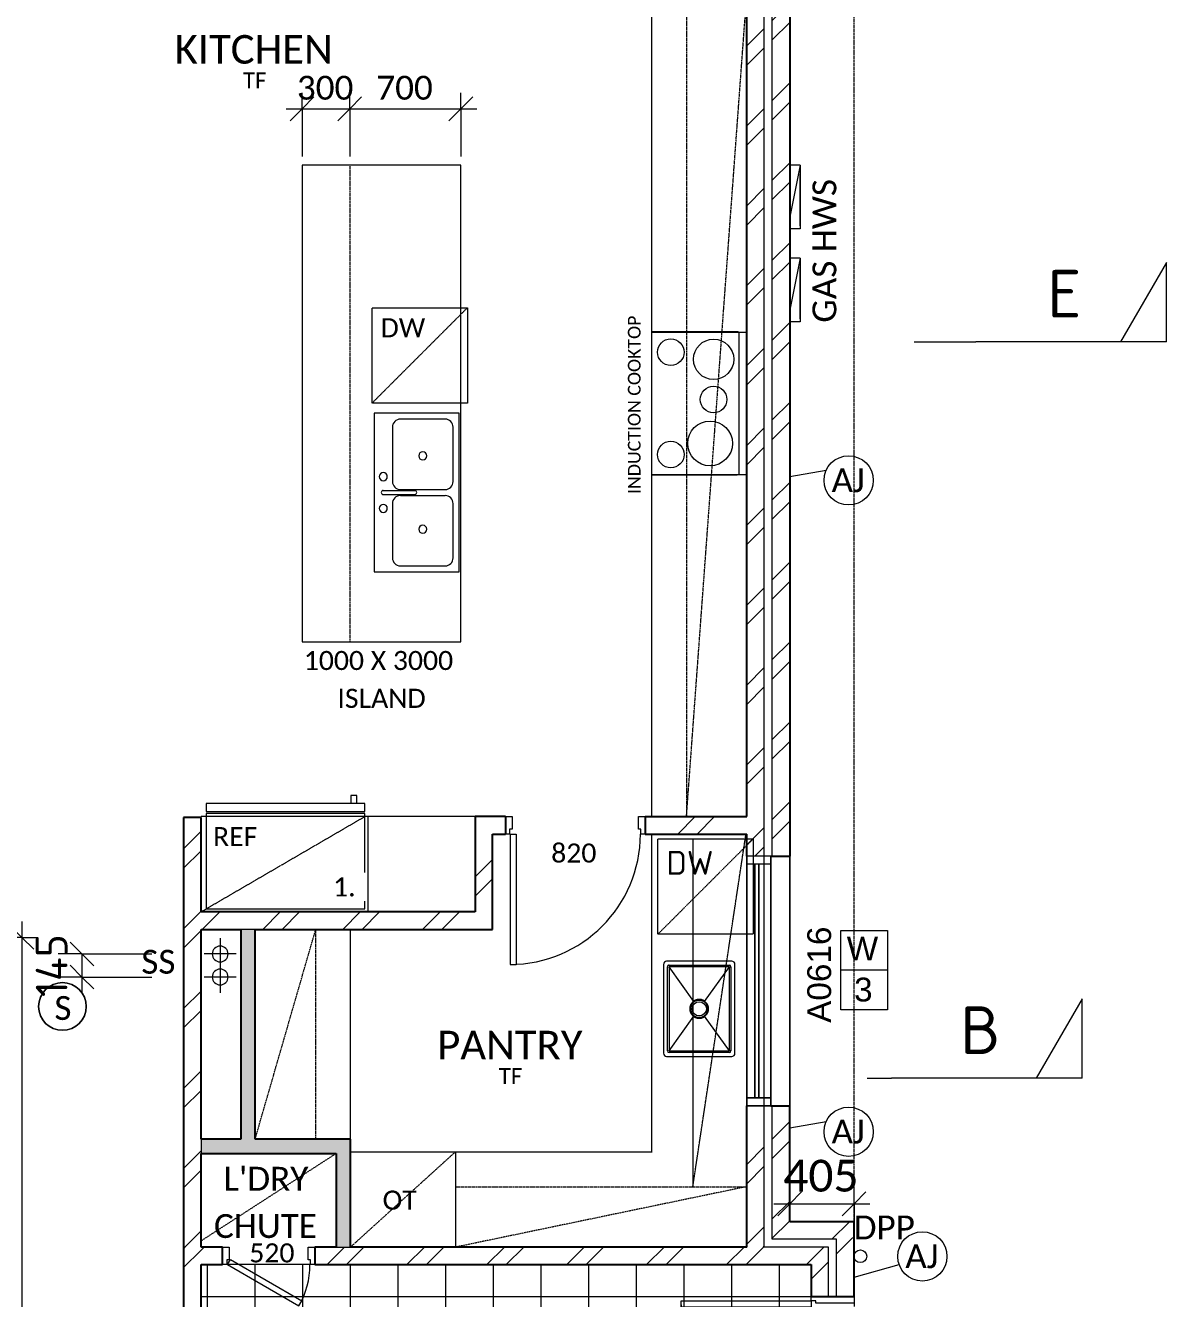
# Model space of a CAD drawing. Header units: millimetres. Extents: x 21880 to 46126, y 2095 to 35083.
# Drawn here: x 34770 to 41952, y 15836 to 23849 of the extents above; entities that cross this region are included whole.
import ezdxf

# ---------------------------------------------------------------- set-up
doc = ezdxf.new("R2010")
doc.units = ezdxf.units.MM
doc.linetypes.add('Dash 2_5mm', pattern=[5, 2.5, -2.5])
doc.linetypes.add('Overhead', pattern=[3.96875, 2.38125, -1.5875])
for name, color, linetype, lineweight in [('A-ANNO-DIMS', 211, 'Continuous', 9), ('A-ANNO-DIMS-100', 211, 'Continuous', 9), ('A-ANNO-IDEN', 131, 'Continuous', 9), ('A-AREA-IDEN', 2, 'Continuous', 9), ('A-DETL', 90, 'Continuous', 9), ('A-DETL-GENF', 92, 'Continuous', 9), ('A-DETL-MEDM', 33, 'Continuous', 25), ('A-DETL-THIN', 151, 'Continuous', 9), ('A-DOOR', 31, 'Continuous', 9), ('A-DOOR-FRAM', 31, 'Continuous', 18), ('A-DOOR-IDEN', 31, 'Continuous', 9), ('A-DOOR-OPNG', 31, 'Continuous', 9), ('A-FLOR', 192, 'Continuous', 9), ('A-FLOR-OVHD', 1, 'Overhead', 9), ('A-FLOR-PATT', 8, 'Continuous', 9), ('A-GENM', 13, 'Continuous', 9), ('A-GLAZ-IDEN', 152, 'Continuous', 9), ('A-SIGN', 13, 'Continuous', 9), ('A-WALL', 113, 'Continuous', 9), ('A-WALL-PATT', 111, 'Continuous', 25), ('E-ELEC-FIXT', 91, 'Continuous', 9), ('G-ANNO-SYMB', 111, 'Continuous', 9), ('G-ANNO-TEXT', 231, 'Continuous', 9), ('I-WALL', 2, 'Continuous', 9), ('P-SANR-FIXT', 6, 'Continuous', 9), ('Q-SPCQ', 91, 'Continuous', 9)]:
    doc.layers.add(name, color=color, linetype=linetype, lineweight=lineweight)
doc.styles.add('Arial_1', font='arial.ttf', dxfattribs={"height": 150})
doc.styles.add('Calibri Light', font='calibril.ttf', dxfattribs={"height": 100})
doc.styles.add('Calibri_1', font='calibri.ttf', dxfattribs={"height": 150})
doc.styles.add('Calibri_2', font='calibri.ttf', dxfattribs={"height": 120})
doc.styles.add('Calibri_3', font='calibri.ttf', dxfattribs={"height": 180})
doc.styles.add('Calibri_5', font='calibri.ttf', dxfattribs={"height": 200})
doc.styles.add('Calibri_6', font='calibri.ttf', dxfattribs={"height": 80})
doc.styles.add('ISOCPEUR', font='ISOCPEUR.ttf', dxfattribs={"height": 150})
doc.styles.add('ISOCPEUR_1', font='ISOCPEUR.ttf', dxfattribs={"height": 300})
doc.styles.add('ISOCPEUR_2', font='ISOCPEUR.ttf', dxfattribs={"height": 200})
doc.dimstyles.new('1_5mm_Calibri_PINK', dxfattribs={"dimscale": 304.8, "dimtxt": 176.602264, "dimasz": 0.492126, "dimexe": 0.328084, "dimexo": 0.0625, "dimgap": 0, "dimtad": 1, "dimdec": 0, "dimzin": 0, "dimdsep": 46, "dimtxsty": 'Calibri_1', "dimblk1": 'OBLIQUE', "dimblk2": 'OBLIQUE', "dimsah": 1, "dimcen": 0.09, "dimdle": 0.328084, "dimazin": 0, "dimtfac": 1, "dimtdec": 4, "dimtix": 1, "dimtmove": 0, "dimatfit": 3, "dimfxl": 0.984252, "dimfxlon": 1, "dimtvp": 1, "dimtolj": 1, "dimtzin": 0, "dimarcsym": 2})
doc.dimstyles.new('1_5mm_Calibrii', dxfattribs={"dimscale": 304.8, "dimtxt": 176.602264, "dimasz": 0.492126, "dimexe": 0.328084, "dimexo": 0.0625, "dimgap": 0, "dimtad": 1, "dimdec": 0, "dimzin": 0, "dimdsep": 46, "dimtxsty": 'Calibri_1', "dimblk1": 'OBLIQUE', "dimblk2": 'OBLIQUE', "dimsah": 1, "dimcen": 0.09, "dimdle": 0.328084, "dimazin": 0, "dimtfac": 1, "dimtdec": 4, "dimtix": 1, "dimtmove": 0, "dimatfit": 3, "dimfxl": 0.984252, "dimfxlon": 1, "dimtvp": 1, "dimtolj": 1, "dimtzin": 0, "dimarcsym": 2})
doc.dimstyles.new('2_0mm_Calibrii', dxfattribs={"dimscale": 304.8, "dimtxt": 235.469685, "dimasz": 0.492126, "dimexe": 0.328084, "dimexo": 0.0625, "dimgap": 0, "dimtad": 1, "dimdec": 0, "dimzin": 0, "dimdsep": 46, "dimtxsty": 'Calibri_5', "dimblk1": 'OBLIQUE', "dimblk2": 'OBLIQUE', "dimsah": 1, "dimcen": 0.09, "dimdle": 0.328084, "dimazin": 0, "dimtfac": 1, "dimtdec": 4, "dimtix": 1, "dimtmove": 0, "dimatfit": 3, "dimfxl": 0.984252, "dimfxlon": 1, "dimtvp": 1, "dimtolj": 1, "dimtzin": 0, "dimarcsym": 2})
doc.dimstyles.new('2_0mm_ISOCPEUR_-_Pink__services', dxfattribs={"dimscale": 304.8, "dimtxt": 200.550994, "dimasz": 0.492126, "dimexe": 0.492126, "dimexo": 0.0625, "dimgap": 0.098425, "dimtad": 1, "dimdec": 0, "dimzin": 0, "dimdsep": 46, "dimtxsty": 'ISOCPEUR_2', "dimblk1": 'OBLIQUE', "dimblk2": 'OBLIQUE', "dimsah": 1, "dimcen": 0.09, "dimdle": 0.328084, "dimazin": 0, "dimtfac": 1, "dimtdec": 4, "dimtix": 1, "dimtmove": 0, "dimatfit": 3, "dimfxl": 0.82021, "dimfxlon": 1, "dimtvp": 1, "dimtolj": 1, "dimtzin": 0, "dimarcsym": 2})
pattern_1 = [(45, (0, 0), (-251.4472, 251.4472), []), (45, (0, 381), (-251.4472, 251.4472), [])]

# ---------------------------------------------------------------- blocks, each defined once
blk = doc.blocks.new('Single - Timber Frame  - 950x2100 EXTERIOR-2625504-1_ LOWER GROUND FLOOR')
at = {"layer": 'A-DOOR'}
for p, q in [((410, 955), (372, 955)), ((372, 135), (372, 955)), ((410, 135), (410, 955)), ((410, 135), (372, 135))]:
    blk.add_line(p, q, dxfattribs=at)
at = {"layer": 'A-DOOR-FRAM'}
for p, q in [((-440, 135), (-413, 135)), ((-413, 135), (-413, 105)), ((-413, 105), (-398, 105)), ((-398, 105), (-398, -135)), ((398, 105), (413, 105)), ((398, -135), (398, 105)), ((413, 135), (440, 135)), ((413, 105), (413, 135)), ((-440, -135), (-440, -15)), ((-398, -135), (-440, -135)), ((440, -135), (398, -135))]:
    blk.add_line(p, q, dxfattribs=at)
at = {"layer": 'A-DOOR-OPNG'}
blk.add_arc((410, 135), 820, 90, 180, dxfattribs=at)
blk = doc.blocks.new('Single - Timber Frame  - 520x2400-2337658-1_ LOWER GROUND FLOOR')
at = {"layer": 'A-DOOR'}
for p, q in [((-190.3, 315), (-209.3, 282.1)), ((241, 22.1), (-209.3, 282.1)), ((260, 55), (-190.3, 315)), ((260, 55), (241, 22.1))]:
    blk.add_line(p, q, dxfattribs=at)
at = {"layer": 'A-DOOR-FRAM'}
for p, q in [((-290, 55), (-263, 55)), ((-263, 55), (-263, 25)), ((-263, 25), (-248, 25)), ((-248, 25), (-248, -55)), ((248, 25), (263, 25)), ((248, -55), (248, 25)), ((263, 55), (290, 55)), ((263, 25), (263, 55)), ((-248, -55), (-290, -55)), ((290, -55), (248, -55))]:
    blk.add_line(p, q, dxfattribs=at)
at = {"layer": 'A-DOOR-OPNG'}
blk.add_arc((260, 55), 520, 150, 180, dxfattribs=at)
blk = doc.blocks.new('M_Sink Kitchen-Double - 1000 x 535mm-1454293-1_ LOWER GROUND FLOOR')
at = {"layer": 'P-SANR-FIXT'}
for p, q in [((515.7, 269.8), (-484.3, 269.8)), ((-484.3, 269.8), (-484.3, -265.2)), ((515.7, -265.2), (515.7, 269.8)), ((3, 212.7), (3, 15)), ((28.4, 212.7), (28.4, 15)), ((-446.2, 104.7), (-446.2, -176.3)), ((-54.2, 155.5), (-395.4, 155.5)), ((-3.4, 104.7), (-3.4, -176.3)), ((34.7, 104.7), (34.7, -176.3)), ((426.8, 155.5), (85.5, 155.5)), ((477.6, -176.3), (477.6, 104.7)), ((-395.4, -227.1), (-54.2, -227.1)), ((85.5, -227.1), (426.8, -227.1)), ((-484.3, -265.2), (515.7, -265.2))]:
    blk.add_line(p, q, dxfattribs=at)
for centre, radius, start, end in [((-84.3, 212.7), 25.4, 360, 180), ((-84.3, 212.7), 25.4, 180, 360), ((15.7, 212.7), 12.7, 360, 180), ((115.7, 212.7), 25.4, 360, 180), ((115.7, 212.7), 25.4, 180, 360), ((-395.4, 104.7), 50.8, 90, 180), ((-54.2, 104.7), 50.8, 360, 90), ((85.5, 104.7), 50.8, 90, 180), ((426.8, 104.7), 50.8, 360, 90), ((15.7, 15), 12.7, 180, 0), ((-215.3, -35.8), 25.4, 0, 180), ((-215.3, -35.8), 25.4, 180, 360), ((246.6, -35.8), 25.4, 0, 180), ((246.6, -35.8), 25.4, 180, 360), ((-395.4, -176.3), 50.8, 180, 270), ((-54.2, -176.3), 50.8, 270, 0), ((85.5, -176.3), 50.8, 180, 270), ((426.8, -176.3), 50.8, 270, 0)]:
    blk.add_arc(centre, radius, start, end, dxfattribs=at)
blk = doc.blocks.new('Refrigerator - Refrigerator-1143319-1_ LOWER GROUND FLOOR')
at = {"layer": 'A-GENM'}
for p, q in [((619, 381), (-381, 381)), ((-381, 381), (-381, -219)), ((619, -219), (619, 381)), ((-381, -219), (619, -219)), ((619, -231.7), (-381, -231.7)), ((-381, -231.7), (-381, -282.5)), ((619, -282.5), (619, -231.7)), ((-381, -282.5), (619, -282.5)), ((-330.2, -282.5), (-330.2, -333.3)), ((-292.1, -333.3), (-292.1, -282.5)), ((-330.2, -333.3), (-292.1, -333.3))]:
    blk.add_line(p, q, dxfattribs=at)
blk = doc.blocks.new('stackpoint - stackpoint-1811644-1_ LOWER GROUND FLOOR')
at = {"layer": 'P-SANR-FIXT'}
for p, q in [((0, 100), (0, -94.8)), ((100, 0), (-100, 0))]:
    blk.add_line(p, q, dxfattribs=at)
for start, end in [(360, 180), (180, 360)]:
    blk.add_arc((0, 0), 50, start, end, dxfattribs=at)
blk = doc.blocks.new('stackpoint - stackpoint-2347728-1_ LOWER GROUND FLOOR')
at = {"layer": 'P-SANR-FIXT'}
for p, q in [((0, 100), (0, -100)), ((100, 0), (-100, 0))]:
    blk.add_line(p, q, dxfattribs=at)
for start, end in [(360, 180), (180, 360)]:
    blk.add_arc((0, 0), 50, start, end, dxfattribs=at)
blk = doc.blocks.new('Gas instantaneous hws - Type 1-1979205-1_ LOWER GROUND FLOOR')
at = {"layer": 'P-SANR-FIXT'}
for p, q in [((-75, 200), (250, 135)), ((-75, 200), (-75, 135)), ((-75, 200), (325, 200)), ((-30.5, 200), (-18.5, 200)), ((-30.5, 200), (-18.5, 200)), ((-18.5, 200), (277.4, 200)), ((277.5, 200), (-18.5, 200)), ((75.4, 200), (89.9, 200)), ((146.3, 200), (75.4, 200)), ((75.4, 200), (89.9, 200)), ((146.3, 200), (75.4, 200)), ((75.4, 200), (89.9, 200)), ((146.3, 200), (75.4, 200)), ((75.4, 200), (89.9, 200)), ((146.3, 200), (75.4, 200)), ((130.3, 200), (89.9, 200)), ((130.3, 200), (89.9, 200)), ((130.3, 200), (89.9, 200)), ((130.3, 200), (89.9, 200)), ((146.3, 200), (130.3, 200)), ((146.3, 200), (130.3, 200)), ((146.3, 200), (130.3, 200)), ((146.3, 200), (130.3, 200)), ((155.4, 200), (169.9, 200)), ((226.3, 200), (155.4, 200)), ((155.4, 200), (169.9, 200)), ((226.3, 200), (155.4, 200)), ((155.4, 200), (169.9, 200)), ((226.3, 200), (155.4, 200)), ((155.4, 200), (169.9, 200)), ((226.3, 200), (155.4, 200)), ((210.3, 200), (169.9, 200)), ((210.3, 200), (169.9, 200)), ((210.3, 200), (169.9, 200)), ((210.3, 200), (169.9, 200)), ((226.3, 200), (210.3, 200)), ((226.3, 200), (210.3, 200)), ((226.3, 200), (210.3, 200)), ((226.3, 200), (210.3, 200)), ((235.4, 200), (249.9, 200)), ((306.3, 200), (235.4, 200)), ((235.4, 200), (249.9, 200)), ((306.3, 200), (235.4, 200)), ((235.4, 200), (249.9, 200)), ((306.3, 200), (235.4, 200)), ((235.4, 200), (249.9, 200)), ((306.3, 200), (235.4, 200)), ((290.3, 200), (249.9, 200)), ((290.3, 200), (249.9, 200)), ((290.3, 200), (249.9, 200)), ((290.3, 200), (249.9, 200)), ((277.4, 200), (289.5, 200)), ((289.5, 200), (277.5, 200)), ((306.3, 200), (290.3, 200)), ((306.3, 200), (290.3, 200)), ((306.3, 200), (290.3, 200)), ((306.3, 200), (290.3, 200)), ((325, 200), (325, 135)), ((-75, 135), (425, 135))]:
    blk.add_line(p, q, dxfattribs=at)
blk = doc.blocks.new('Downpipe - 450 Eave-1907595-1_ LOWER GROUND FLOOR')
at = {"layer": 'A-SIGN'}
blk.add_circle((0, 40), 40, dxfattribs=at)
blk = doc.blocks.new('Smoke Alarm - Smoke Alarm-1911059-1_ LOWER GROUND FLOOR')
at = {"layer": 'E-ELEC-FIXT'}
blk.add_circle((0, 0), 150, dxfattribs=at)
for start, end in [(360, 180), (180, 360)]:
    blk.add_arc((0, 0), 150, start, end, dxfattribs=at)
blk = doc.blocks.new('Single - Timber Frame  - 820x2400-2604838-1_ LOWER GROUND FLOOR')
at = {"layer": 'A-DOOR'}
for p, q in [((410, 875), (372, 875)), ((372, 55), (372, 875)), ((410, 55), (410, 875)), ((410, 55), (372, 55))]:
    blk.add_line(p, q, dxfattribs=at)
at = {"layer": 'A-DOOR-FRAM'}
for p, q in [((-440, 55), (-413, 55)), ((-413, 55), (-413, 25)), ((-413, 25), (-398, 25)), ((-398, 25), (-398, -55)), ((398, 25), (413, 25)), ((398, -55), (398, 25)), ((413, 55), (440, 55)), ((413, 25), (413, 55)), ((-398, -55), (-440, -55)), ((440, -55), (398, -55))]:
    blk.add_line(p, q, dxfattribs=at)
at = {"layer": 'A-DOOR-OPNG'}
blk.add_arc((410, 55), 820, 90, 180, dxfattribs=at)
blk = doc.blocks.new('BUILDMAT-SNA01004-Willow-600-Stainless_Steel _1_ - Willow 600x450x250mm-2518076-1_ LOWER GROUND FLOOR')
at = {"layer": 'A-DETL-GENF'}
for p, q in [((265, 190), (-265, 190)), ((-265, 190), (-265, -190)), ((-265, 190), (-46, 32.9)), ((46, 32.9), (265, 190)), ((265, -190), (265, 190)), ((-265, -190), (-46, -32.9)), ((46, -32.9), (265, -190)), ((-265, -190), (265, -190))]:
    blk.add_line(p, q, dxfattribs=at)
for radius in [55.5, 45]:
    blk.add_circle((0, 0), radius, dxfattribs=at)
at = {"layer": 'A-DETL-MEDM'}
for start, end in [(360, 180), (180, 360)]:
    blk.add_arc((0, 0), 57, start, end, dxfattribs=at)
at = {"layer": 'P-SANR-FIXT'}
for p, q in [((-300, 205), (-300, -205)), ((280, 225), (-280, 225)), ((-275, -190), (-275, 190)), ((-274.7, 190), (-270, 190)), ((-270, 190), (-274.7, 190)), ((-265, 200), (265, 200)), ((-265, 199.7), (-265, 195)), ((-265, 195), (-265, 199.7)), ((265, 195), (265, 199.7)), ((265, 199.7), (265, 195)), ((270, 190), (274.7, 190)), ((274.7, 190), (270, 190)), ((275, 190), (275, -190)), ((300, -205), (300, 205)), ((-280, -225), (280, -225)), ((-270, -190), (-274.7, -190)), ((-274.7, -190), (-270, -190)), ((-265, -195), (-265, -199.7)), ((-265, -199.7), (-265, -195)), ((265, -200), (-265, -200)), ((265, -199.7), (265, -195)), ((265, -195), (265, -199.7)), ((274.7, -190), (270, -190)), ((270, -190), (274.7, -190))]:
    blk.add_line(p, q, dxfattribs=at)
for centre, radius, start, end in [((-280, 205), 20, 90, 180), ((-265, 190), 10, 90, 180), ((-265, 190), 10, 90, 180), ((265, 190), 10, 0, 90), ((265, 190), 10, 360, 90), ((280, 205), 20, 360, 90), ((-280, -205), 20, 180, 270), ((-265, -190), 10, 180, 270), ((-265, -190), 10, 180, 270), ((265, -190), 10, 270, 0), ((265, -190), 10, 270, 360), ((280, -205), 20, 270, 360)]:
    blk.add_arc(centre, radius, start, end, dxfattribs=at)
blk = doc.blocks.new('Induction Cooktop - WCE77US6HB-2571816-1_ LOWER GROUND FLOOR')
at = {"layer": 'Q-SPCQ'}
for p, q in [((-450, -12.7), (-450, -552.5)), ((437.3, 0), (-437.3, 0)), ((450, -552.5), (450, -12.7)), ((-450, -552.5), (450, -552.5))]:
    blk.add_line(p, q, dxfattribs=at)
for centre, radius in [((-276.6, -161.8), 127), ((-23.5, -161.8), 83.8), ((252.9, -184), 141), ((-321.3, -431.5), 83.8), ((323.1, -431.5), 83.8)]:
    blk.add_circle(centre, radius, dxfattribs=at)
for centre, start, end in [((-437.3, -12.7), 90, 180), ((437.3, -12.7), 0, 90)]:
    blk.add_arc(centre, 12.7, start, end, dxfattribs=at)
blk = doc.blocks.new('FIXED MOULDING ON AND OFF - A0616-2008254-1_ LOWER GROUND FLOOR')
at = {"layer": 'A-DETL-THIN'}
for p, q in [((-785, 135), (-785, -135)), ((-785, 135), (-785, -135)), ((785, 135), (-785, 135)), ((-785, 135), (785, 135)), ((785, 135), (785, -135)), ((785, 135), (785, -135)), ((785, 15), (-785, 15)), ((-785, 15), (785, 15)), ((-785, 15), (-785, -135)), ((-785, 15), (-785, -135)), ((735, 15), (-735, 15)), ((-735, 15), (735, 15)), ((-735, 15), (-735, -135)), ((-735, 15), (-735, -135)), ((735, -135), (735, 15)), ((735, 15), (735, -135)), ((785, -135), (785, 15)), ((785, 15), (785, -135)), ((735, -60), (-735, -60)), ((-735, -60), (735, -60)), ((-735, -60), (-735, -85)), ((-735, -60), (-735, -85)), ((735, -85), (735, -60)), ((735, -60), (735, -85)), ((-785, -135), (785, -135)), ((785, -135), (-785, -135)), ((785, -135), (-785, -135)), ((-785, -135), (785, -135)), ((735, -85), (-735, -85)), ((-735, -85), (735, -85)), ((735, -135), (-735, -135)), ((-735, -135), (735, -135))]:
    blk.add_line(p, q, dxfattribs=at)
blk = doc.blocks.new('Window Tag_ right_BRICK_ - Window Tag_CB right 2-2133642-1_ LOWER GROUND FLOOR')
at = {"layer": 'A-GLAZ-IDEN'}
for p, q in [((-1.371, 2.651), (1.576, 2.651)), ((-1.371, -2.349), (-1.371, 2.651)), ((1.576, 2.651), (1.576, -2.349)), ((1.576, 0.151), (-1.371, 0.151)), ((1.576, -2.349), (-1.371, -2.349))]:
    blk.add_line(p, q, dxfattribs=at)
blk = doc.blocks.new('Section - Atria Section Head - Tail-1417894-1_ LOWER GROUND FLOOR')
at = {"layer": 'G-ANNO-SYMB'}
for p, q in [((-12, 5), (-9.113, 0)), ((-12, 0), (-12, 5)), ((-12, 0), (0, 0))]:
    blk.add_line(p, q, dxfattribs=at)
blk = doc.blocks.new('DIMBLOCK30-1_ LOWER GROUND FLOOR')
at = {"layer": 'A-ANNO-DIMS-100'}
for p, q in [((39580.4, 16432.2), (39580.4, 16732.2)), ((39984.9, 16432.2), (39984.9, 16532.2)), ((39480.4, 16432.2), (40084.9, 16432.2)), ((39580.4, 16432.2), (39505.4, 16357.2)), ((39580.4, 16432.2), (39655.4, 16507.2)), ((39580.4, 16432.2), (39580.4, 16332.2)), ((39984.9, 16432.2), (39909.9, 16357.2)), ((39984.9, 16432.2), (40059.9, 16507.2)), ((39984.9, 16432.2), (39984.9, 16132.2))]:
    blk.add_line(p, q, dxfattribs=at)
at = {"layer": 'A-ANNO-DIMS-100', "color": 0, "insert": (39539.5, 16709.4), "char_height": 200, "width": 583.656, "attachment_point": 1, "line_spacing_factor": 1.158048, "style": 'Calibri_5'}
blk.add_mtext('405', dxfattribs=at)
blk = doc.blocks.new('_Oblique')
at = {"color": 0, "linetype": 'ByBlock', "lineweight": -2}
blk.add_line((-0.5, -0.5), (0.5, 0.5), dxfattribs=at)
blk = doc.blocks.new('DIMBLOCK99-1_ LOWER GROUND FLOOR')
at = {"layer": 'A-ANNO-DIMS-100'}
for p, q in [((34747.1, 18209.5), (34747.1, 15479.5)), ((34747.1, 18109.5), (34672.1, 18184.5)), ((34747.1, 18109.5), (34447.1, 18109.5)), ((34747.1, 18109.5), (34822.1, 18034.5)), ((34747.1, 18109.5), (34847.1, 18109.5)), ((34747.1, 15579.5), (34672.1, 15654.5)), ((34747.1, 15579.5), (34447.1, 15579.5)), ((34747.1, 15579.5), (34822.1, 15504.5)), ((34747.1, 15579.5), (34847.1, 15579.5))]:
    blk.add_line(p, q, dxfattribs=at)
at = {"layer": 'A-ANNO-DIMS-100', "color": 0, "insert": (34539.2, 16601.3), "char_height": 150, "width": 583.656, "attachment_point": 1, "rotation": 90, "line_spacing_factor": 1.158048, "style": 'Calibri_1'}
blk.add_mtext('2530', dxfattribs=at)
blk = doc.blocks.new('DIMBLOCK117-1_ LOWER GROUND FLOOR')
at = {"layer": 'A-ANNO-DIMS-100'}
for p, q in [((36510.4, 23324.7), (36510.4, 23424.7)), ((36510.4, 23324.7), (36585.4, 23399.7)), ((36810.4, 23324.7), (36810.4, 23424.7)), ((36810.4, 23324.7), (36885.4, 23399.7)), ((36410.4, 23324.7), (36810.4, 23324.7)), ((36510.4, 23324.7), (36435.4, 23249.7)), ((36510.4, 23324.7), (36510.4, 23024.7)), ((36810.4, 23324.7), (36735.4, 23249.7)), ((36810.4, 23324.7), (36810.4, 23024.7))]:
    blk.add_line(p, q, dxfattribs=at)
at = {"layer": 'A-ANNO-DIMS-100', "color": 0, "insert": (36478.1, 23532.6), "char_height": 150, "width": 437.742, "attachment_point": 1, "line_spacing_factor": 1.158048, "style": 'Calibri_1'}
blk.add_mtext('300', dxfattribs=at)
blk = doc.blocks.new('DIMBLOCK118-1_ LOWER GROUND FLOOR')
at = {"layer": 'A-ANNO-DIMS-100'}
for p, q in [((36810.4, 23324.7), (36810.4, 23424.7)), ((36810.4, 23324.7), (36885.4, 23399.7)), ((37510.4, 23324.7), (37510.4, 23424.7)), ((37510.4, 23324.7), (37585.4, 23399.7)), ((36810.4, 23324.7), (36735.4, 23249.7)), ((36810.4, 23324.7), (37610.4, 23324.7)), ((36810.4, 23324.7), (36810.4, 23024.7)), ((37510.4, 23324.7), (37435.4, 23249.7)), ((37510.4, 23324.7), (37510.4, 23024.7))]:
    blk.add_line(p, q, dxfattribs=at)
at = {"layer": 'A-ANNO-DIMS-100', "color": 0, "insert": (36978.1, 23532.6), "char_height": 150, "width": 437.742, "attachment_point": 1, "line_spacing_factor": 1.158048, "style": 'Calibri_1'}
blk.add_mtext('700', dxfattribs=at)
blk = doc.blocks.new('DIMBLOCK124-1_ LOWER GROUND FLOOR')
at = {"layer": 'A-ANNO-DIMS-100'}
for p, q in [((35125.2, 18004.7), (35050.2, 18079.7)), ((35125.2, 18004.7), (34975.2, 18004.7)), ((35125.2, 18004.7), (35125.2, 17759.9)), ((35125.2, 18004.7), (35200.2, 17929.7)), ((35125.2, 18004.7), (35564.3, 18004.7)), ((35125.2, 17859.9), (35050.2, 17934.9)), ((35125.2, 17859.9), (34975.2, 17859.9)), ((35125.2, 17859.9), (35200.2, 17784.9)), ((35125.2, 17859.9), (35564.3, 17859.9))]:
    blk.add_line(p, q, dxfattribs=at)
at = {"layer": 'A-ANNO-DIMS-100', "color": 0, "insert": (34834.6, 17733.6), "char_height": 200, "width": 476.782, "attachment_point": 1, "rotation": 90, "line_spacing_factor": 1.135194, "style": 'ISOCPEUR_2'}
blk.add_mtext('145', dxfattribs=at)

msp = doc.modelspace()

# ---------------------------------------------------------------- hatches: boundary and pattern name
at = {"layer": 'A-FLOR-PATT'}
h = msp.add_hatch(dxfattribs=at)
h.set_pattern_fill('FP_2', color=256, style=0, pattern_type=2)
h.set_pattern_definition([(0, (37714.95, 17649.46), (0, 300), []), (90, (37714.95, 17649.46), (-300, 2e-14), [])])
h.paths.add_polyline_path([(39095.6, 12379.5), (39714.9, 12379.5), (39714.9, 14229.5), (38560.4, 14229.5), (38560.4, 12563.9), (39100.4, 12564.8), (39100.4, 12622.3), (39069.3, 12628.9), (39040.9, 12643.1), (39016.9, 12664), (38999, 12690.3), (38988.3, 12720.2), (38985.5, 12751.9), (38990.9, 12783.3), (39003.9, 12812.3), (39023.8, 12837.1), (39049.4, 12856), (39078.9, 12867.9), (39110.4, 12871.9), (39142, 12867.9), (39171.5, 12856), (39197, 12837.1), (39217, 12812.3), (39230, 12783.3), (39235.3, 12751.9), (39232.6, 12720.2), (39221.9, 12690.3), (39204, 12664), (39180, 12643.1), (39151.6, 12628.9), (39120.4, 12622.3), (39120.4, 12563.9), (39710.4, 12563.9), (39710.4, 12483.9), (39120.4, 12483.9), (39120.4, 12469.5), (39126.2, 12472.8), (39142.6, 12478), (39163.3, 12480.7), (39185, 12480.7), (39199.9, 12479.1), (39214.1, 12476), (39225.1, 12471.6), (39232, 12466.4), (39234.4, 12460.6), (39234.1, 12445.6), (39232.1, 12440.7), (39224.9, 12435.4), (39213.7, 12431), (39199.4, 12427.8), (39191.3, 12425.7), (39185.8, 12417.3), (39179, 12413.7), (39175.2, 12413.2), (39141.8, 12413.2), (39142.6, 12386.9), (39151.7, 12386.9), (39151.7, 12383.9), (39101.7, 12383.9), (39101.7, 12386.9), (39111.7, 12386.9), (39111.7, 12413.2), (39110.4, 12413.2), (39100.4, 12416.6), (39097.1, 12419.8), (39094, 12426.7), (39094.3, 12434.2), (39095.6, 12437.7), (39100.4, 12443.4), (39100.4, 12483.9), (38560.4, 12483.9), (38560.4, 12383.9), (38535.4, 12383.9), (38535.4, 14229.5), (35875.4, 14229.5), (35875.4, 12879.5), (37375.4, 12879.5), (37375.4, 12379.5), (37772.4, 12379.5), (37776.1, 12461.7), (37782, 12514.2), (37789.2, 12530.4), (37802.6, 12542.1), (37820.1, 12546.9), (37835.4, 12547.2), (37834.7, 12564.8), (37834, 12573.2), (37826.4, 12599.5), (37821.2, 12599.5), (37776.9, 12731), (37766.7, 12774), (37765, 12803.2), (37765.2, 12832.7), (37769.5, 12863.2), (37775.4, 12888.3), (37790.3, 12928.4), (37795.3, 12938.4), (37824.6, 12983.8), (37853.1, 13012), (37883.9, 13030.1), (37896.1, 13035.4), (37919.6, 13042.1), (37939.6, 13045.4), (37954.9, 13046.3), (37982.1, 13043.9), (38008.8, 13037), (38021.4, 13032.6), (38053.3, 13014.2), (38063.1, 13006.8), (38073.6, 12996), (38091.6, 12975.6), (38119.1, 12929.8), (38132.2, 12895.1), (38136.6, 12882.1), (38141.9, 12855.4), (38145.2, 12827.8), (38144.1, 12788.3), (38141.7, 12767.9), (38126.9, 12710.2), (38088.3, 12599.5), (38083.1, 12598.5), (38079.8, 12588.8), (38075.9, 12573.2), (38074.5, 12547.2), (38094.4, 12545.7), (38109.7, 12540.5), (38122.9, 12527.8), (38129.1, 12511), (38135.9, 12428.2), (38137.4, 12379.5), (39095.2, 12379.5)])
h.paths.add_polyline_path([(38565.4, 12488.9), (39100.4, 12488.9), (39100.4, 12493.9), (38570.4, 12493.9), (38570.4, 12553.9), (39100.4, 12553.9), (39100.4, 12558.9), (38565.4, 12558.9), (38565.4, 12493.9)])
h.paths.add_polyline_path([(39700.4, 12488.9), (39705.4, 12488.9), (39705.4, 12558.9), (39120.4, 12558.9), (39120.4, 12553.9), (39700.4, 12553.9), (39700.4, 12493.9), (39120.4, 12493.9), (39120.4, 12488.9), (39410.5, 12488.9)])
h.paths.add_polyline_path([(37816.2, 12507.9), (37815.5, 12508.9), (37815.5, 12508.2)])
h.paths.add_polyline_path([(37819.3, 12511.1), (37819.8, 12511.9), (37819.3, 12511.4)])
h.paths.add_polyline_path([(37710.4, 13439.5), (37635.4, 13439.5), (37635.4, 13519.5), (37715.4, 13519.5), (37715.4, 13439.5)])
h.paths.add_polyline_path([(37645.4, 13444.5), (37710.4, 13444.5), (37710.4, 13514.5), (37640.4, 13514.5), (37640.4, 13444.5)])
h.paths.add_polyline_path([(37645.4, 13449.5), (37645.4, 13509.5), (37705.4, 13509.5), (37705.4, 13449.5)])
h.paths.add_polyline_path([(35875.4, 14339.5), (36851.9, 14339.5), (36851.9, 14989.5), (39714.9, 14989.5), (39714.9, 16049.5), (35875.4, 16049.5), (35875.4, 14439.5)])
h.paths.add_polyline_path([(38550.4, 15299.5), (38475.4, 15299.5), (38475.4, 15379.5), (38555.4, 15379.5), (38555.4, 15299.5)])
h.paths.add_polyline_path([(38545.4, 15304.5), (38550.4, 15304.5), (38550.4, 15374.5), (38480.4, 15374.5), (38480.4, 15304.5), (38485.4, 15304.5)])
h.paths.add_polyline_path([(38485.4, 15309.5), (38485.4, 15369.5), (38545.4, 15369.5), (38545.4, 15309.5)])
at = {"layer": 'A-WALL-PATT', "lineweight": 9}
h = msp.add_hatch(dxfattribs=at)
h.set_pattern_fill('FP_1', color=256, style=0, pattern_type=2)
h.set_pattern_definition(pattern_1)
h.paths.add_polyline_path([(39580.4, 16319.5), (39580.4, 16957.3), (39470.4, 16957.3), (39470.4, 16319.5)])
h.paths.add_polyline_path([(39580.4, 23263.6), (39580.4, 28299.5), (39470.4, 28299.5), (39470.4, 23263.6)])
h = msp.add_hatch(dxfattribs=at)
h.set_pattern_fill('FP_1', color=256, style=0, pattern_type=2)
h.set_pattern_definition(pattern_1)
h.paths.add_polyline_path([(39310.4, 16159.5), (39420.4, 16159.5), (39420.4, 16957.3), (39310.4, 16957.3), (39310.4, 16319.5)])
h.paths.add_polyline_path([(39420.4, 23263.6), (39420.4, 27839.5), (39310.4, 27839.5), (39310.4, 23263.6)])
h.paths.add_polyline_path([(39420.4, 28139.5), (39420.4, 28139.5), (39420.4, 28139.5)])
h = msp.add_hatch(dxfattribs=at)
h.set_pattern_fill('FP_1', color=256, style=0, pattern_type=2)
h.set_pattern_definition(pattern_1)
h.paths.add_polyline_path([(39310.4, 16957.3), (39420.4, 16957.3), (39420.4, 17049.5), (39310.4, 17049.5), (39310.4, 16974.6)])
h.paths.add_polyline_path([(39310.4, 18619.5), (39420.4, 18619.5), (39420.4, 23263.6), (39310.4, 23263.6), (39310.4, 18759.5)])
h = msp.add_hatch(dxfattribs=at)
h.set_pattern_fill('FP_1', color=256, style=0, pattern_type=2)
h.set_pattern_definition(pattern_1)
h.paths.add_polyline_path([(39470.4, 16957.3), (39580.4, 16957.3), (39580.4, 17049.5), (39470.4, 17049.5)])
h.paths.add_polyline_path([(39580.4, 18619.5), (39580.4, 23263.6), (39470.4, 23263.6), (39470.4, 18619.5)])
h = msp.add_hatch(dxfattribs=at)
h.set_pattern_fill('FP_1', color=256, style=0, pattern_type=2)
h.set_pattern_definition(pattern_1)
h.paths.add_polyline_path([(35765.4, 16159.5), (35875.4, 16159.5), (35875.4, 18864.5), (35765.4, 18864.5), (35765.4, 16497.9)])
h = msp.add_hatch(dxfattribs=at)
h.set_pattern_fill('FP_1', color=256, style=0, pattern_type=2)
h.set_pattern_definition(pattern_1)
h.paths.add_polyline_path([(37790.4, 18759.5), (37790.4, 18869.5), (37600.4, 18869.5), (37600.4, 18759.5), (37710.4, 18759.5)])
h.paths.add_polyline_path([(38670.4, 18759.5), (39182.1, 18759.5), (39182.1, 18869.5), (38670.4, 18869.5)])
h = msp.add_hatch(dxfattribs=at)
h.set_pattern_fill('FP_1', color=256, style=0, pattern_type=2)
h.set_pattern_definition(pattern_1)
h.paths.add_polyline_path([(37600.4, 18269.5), (37710.4, 18269.5), (37710.4, 18759.5), (37600.4, 18759.5), (37600.4, 18404.8)])
h = msp.add_hatch(dxfattribs=at)
h.set_pattern_fill('FP_1', color=256, style=0, pattern_type=2)
h.set_pattern_definition(pattern_1)
h.paths.add_polyline_path([(36369, 18159.5), (37710.4, 18159.5), (37710.4, 18269.5), (35875.4, 18269.5), (35875.4, 18159.5), (36215.4, 18159.5)])
for points in [[(36215.4, 16839.5), (36215.4, 18159.5), (36125.4, 18159.5), (36125.4, 16839.5)], [(36125.4, 16749.5), (36725.4, 16749.5), (36725.4, 16839.5), (35875.4, 16839.5), (35875.4, 16749.5)], [(36725.4, 16159.5), (36815.4, 16159.5), (36815.4, 16839.5), (36725.4, 16839.5), (36725.4, 16497.9)]]:
    msp.add_hatch(color=256, dxfattribs=at).paths.add_polyline_path(points)
h = msp.add_hatch(dxfattribs=at)
h.set_pattern_fill('FP_1', color=256, style=0, pattern_type=2)
h.set_pattern_definition(pattern_1)
h.paths.add_polyline_path([(39984.9, 16209.5), (39984.9, 16319.5), (39470.4, 16319.5), (39470.4, 16209.5), (39874.9, 16209.5)])
h = msp.add_hatch(dxfattribs=at)
h.set_pattern_fill('FP_1', color=256, style=0, pattern_type=2)
h.set_pattern_definition(pattern_1)
h.paths.add_polyline_path([(39874.9, 9589.5), (39984.9, 9589.5), (39984.9, 12549.5), (39874.9, 12549.5), (39874.9, 9699.5)])
h.paths.add_polyline_path([(39874.9, 14059.5), (39984.9, 14059.5), (39984.9, 14519.5), (39874.9, 14519.5), (39874.9, 14114.2)])
h.paths.add_polyline_path([(39984.9, 15849.5), (39984.9, 16209.5), (39874.9, 16209.5), (39874.9, 15849.5)])
h = msp.add_hatch(dxfattribs=at)
h.set_pattern_fill('FP_1', color=256, style=0, pattern_type=2)
h.set_pattern_definition(pattern_1)
h.paths.add_polyline_path([(35875.4, 9859.5), (35875.4, 10694.5), (35765.4, 10694.5), (35765.4, 9859.5)])
h.paths.add_polyline_path([(35875.4, 11624.5), (35875.4, 13199.5), (35765.4, 13199.5), (35765.4, 11624.5)])
h.paths.add_polyline_path([(35765.4, 14129.5), (35875.4, 14129.5), (35875.4, 14439.5), (35765.4, 14439.5)])
h.paths.add_polyline_path([(35765.4, 15369.5), (35875.4, 15369.5), (35875.4, 16159.5), (35765.4, 16159.5)])
h = msp.add_hatch(dxfattribs=at)
h.set_pattern_fill('FP_1', color=256, style=0, pattern_type=2)
h.set_pattern_definition(pattern_1)
h.paths.add_polyline_path([(36010.4, 16049.5), (36010.4, 16159.5), (35875.4, 16159.5), (35875.4, 16049.5)])
h.paths.add_polyline_path([(36590.4, 16049.5), (39310.4, 16049.5), (39310.4, 16159.5), (36590.4, 16159.5)])
h = msp.add_hatch(dxfattribs=at)
h.set_pattern_fill('FP_1', color=256, style=0, pattern_type=2)
h.set_pattern_definition(pattern_1)
h.paths.add_polyline_path([(39824.9, 16049.5), (39824.9, 16159.5), (39310.4, 16159.5), (39310.4, 16049.5), (39714.9, 16049.5)])
h = msp.add_hatch(dxfattribs=at)
h.set_pattern_fill('FP_1', color=256, style=0, pattern_type=2)
h.set_pattern_definition(pattern_1)
h.paths.add_polyline_path([(39714.9, 9749.5), (39824.9, 9749.5), (39824.9, 12549.5), (39714.9, 12549.5), (39714.9, 9823.6)])
h.paths.add_polyline_path([(39714.9, 14059.5), (39824.9, 14059.5), (39824.9, 14519.5), (39714.9, 14519.5), (39714.9, 14114.2)])
h.paths.add_polyline_path([(39714.9, 15849.5), (39824.9, 15849.5), (39824.9, 16049.5), (39714.9, 16049.5)])

# ---------------------------------------------------------------- linework, layer by layer
at = {"layer": 'A-DETL', "linetype": 'Dash 2_5mm'}
for p, q in [((39985.4, 16319.5), (39985.4, 28699.5)), ((39580.4, 16319.5), (39580.4, 28299.5)), ((38930.4, 24049.5), (38930.4, 18869.5)), ((38930.4, 18869.5), (39310.4, 24049.5)), ((36810.4, 22969.5), (36810.4, 19969.5)), ((36215.4, 16839.5), (36595.4, 18154.5)), ((36595.4, 18154.5), (36595.4, 16839.5)), ((35875.4, 16199.5), (36725.4, 16749.5)), ((37476.4, 16539.5), (39305.4, 16539.5)), ((39305.4, 16539.5), (37476.4, 16159.5)), ((39985.4, 16319.5), (39580.4, 16319.5)), ((39985.4, 16319.5), (39985.4, 9589.5))]:
    msp.add_line(p, q, dxfattribs=at)
at = {"layer": 'A-DETL'}
for p, q in [((39420.4, 16159.5), (39420.4, 27839.5)), ((39580.4, 21010.4), (39810.6, 21051)), ((39580.4, 16910.4), (39810.6, 16951)), ((37476.4, 16759.5), (37476.4, 16159.5)), ((39985.4, 15969.5), (40269, 16049.7))]:
    msp.add_line(p, q, dxfattribs=at)
for centre in [(39951.2, 20986), (39951.2, 16886), (40415.1, 16101.3)]:
    msp.add_circle(centre, 155, dxfattribs=at)
at = {"layer": 'A-DETL-THIN'}
for p, q in [((36975.4, 18869.5), (35875.4, 18869.5)), ((36925.4, 18869.5), (36925.4, 18269.5)), ((37600.4, 18869.5), (36975.4, 18869.5)), ((36815.4, 16759.5), (38715.4, 16759.5))]:
    msp.add_line(p, q, dxfattribs=at)
at = {"layer": 'A-FLOR'}
for p, q in [((38710.4, 24049.5), (38710.4, 21918.5)), ((37510.4, 22969.5), (36510.4, 22969.5)), ((36510.4, 22969.5), (36510.4, 19969.5)), ((37510.4, 19969.5), (37510.4, 22969.5)), ((38710.4, 21918.5), (39310.4, 21918.5)), ((38710.4, 21020.5), (38710.4, 18869.5)), ((39310.4, 21020.5), (38710.4, 21020.5)), ((36510.4, 19969.5), (37510.4, 19969.5)), ((38710.4, 18759.5), (38710.4, 16759.5)), ((36815.4, 16839.5), (36815.4, 18159.5)), ((36563.4, 16049.5), (36037.4, 16049.5))]:
    msp.add_line(p, q, dxfattribs=at)
at = {"layer": 'A-FLOR-OVHD'}
for p, q in [((36951.5, 22072.5), (37551.5, 22072.5)), ((36951.5, 21472.5), (36951.5, 22072.5)), ((37551.5, 22072.5), (36951.5, 21472.5)), ((37551.5, 22072.5), (37551.5, 21472.5)), ((37551.5, 21472.5), (36951.5, 21472.5)), ((36906.4, 18869.5), (35875.4, 18269.5)), ((38970.4, 16539.5), (39304.9, 18760.4)), ((38750.4, 18729.5), (39350.4, 18729.5)), ((38750.4, 18129.5), (38750.4, 18729.5)), ((39350.4, 18729.5), (38750.4, 18129.5)), ((38970.4, 18729.5), (38970.4, 16539.5)), ((39350.4, 18729.5), (39350.4, 18129.5)), ((39350.4, 18129.5), (38750.4, 18129.5)), ((37476.4, 16759.5), (36815.4, 16159.5))]:
    msp.add_line(p, q, dxfattribs=at)
at = {"layer": 'A-WALL', "lineweight": 25}
for p, q in [((39580.4, 28299.5), (39580.4, 18619.5)), ((39310.4, 18869.5), (39310.4, 24049.5)), ((35765.4, 18864.5), (35765.4, 15369.5)), ((35875.4, 18864.5), (35765.4, 18864.5)), ((35875.4, 18269.5), (35875.4, 18864.5)), ((37790.4, 18869.5), (37600.4, 18869.5)), ((37600.4, 18869.5), (37600.4, 18269.5)), ((37790.4, 18869.5), (37790.4, 18759.5)), ((38670.4, 18869.5), (39310.4, 18869.5)), ((38670.4, 18869.5), (38670.4, 18759.5)), ((37710.4, 18759.5), (37790.4, 18759.5)), ((37710.4, 18159.5), (37710.4, 18759.5)), ((38670.4, 18759.5), (39310.4, 18759.5)), ((39310.4, 18619.5), (39310.4, 18759.5)), ((39460.4, 18619.5), (39580.4, 18619.5)), ((37600.4, 18269.5), (35875.4, 18269.5)), ((35875.4, 16839.5), (35875.4, 18159.5)), ((35875.4, 18159.5), (36125.4, 18159.5)), ((36215.4, 18159.5), (37710.4, 18159.5)), ((39310.4, 16159.5), (39310.4, 17049.5)), ((39460.4, 17049.5), (39580.4, 17049.5)), ((39580.4, 16319.5), (39580.4, 17049.5)), ((35875.4, 16159.5), (35875.4, 16749.5)), ((39984.9, 16319.5), (39580.4, 16319.5)), ((39984.9, 15849.5), (39984.9, 16319.5)), ((36010.4, 16159.5), (35875.4, 16159.5)), ((36010.4, 16049.5), (36010.4, 16159.5)), ((36725.4, 16159.5), (36590.4, 16159.5)), ((36590.4, 16159.5), (36590.4, 16049.5)), ((39310.4, 16159.5), (36815.4, 16159.5)), ((35875.4, 15369.5), (35875.4, 16049.5)), ((35875.4, 16049.5), (36010.4, 16049.5)), ((36590.4, 16049.5), (39714.9, 16049.5)), ((39714.9, 16049.5), (39714.9, 15849.5)), ((39714.9, 15849.5), (39984.9, 15849.5))]:
    msp.add_line(p, q, dxfattribs=at)
at = {"layer": 'A-WALL'}
for p, q in [((39470.4, 18619.5), (39470.4, 28189.5)), ((39580.4, 18619.5), (39580.4, 17049.5)), ((36215.4, 18159.5), (36125.4, 18159.5)), ((39470.4, 16209.5), (39470.4, 17049.5)), ((35875.4, 16839.5), (35875.4, 16749.5)), ((39874.9, 16209.5), (39470.4, 16209.5)), ((39874.9, 15849.5), (39874.9, 16209.5)), ((36725.4, 16159.5), (36815.4, 16159.5)), ((39824.9, 16159.5), (39420.4, 16159.5)), ((39824.9, 15849.5), (39824.9, 16159.5))]:
    msp.add_line(p, q, dxfattribs=at)
at = {"layer": 'G-ANNO-SYMB'}
for p, q in [((40362.7, 21858.3), (40752, 21858.3)), ((40068, 17223.4), (40220.1, 17223.4))]:
    msp.add_line(p, q, dxfattribs=at)
at = {"layer": 'I-WALL', "lineweight": 25}
for p, q in [((36125.4, 18159.5), (36125.4, 16839.5)), ((36215.4, 16839.5), (36215.4, 18159.5)), ((36125.4, 16839.5), (35875.4, 16839.5)), ((36815.4, 16839.5), (36215.4, 16839.5)), ((36815.4, 16159.5), (36815.4, 16839.5)), ((35875.4, 16749.5), (36725.4, 16749.5)), ((36725.4, 16749.5), (36725.4, 16159.5))]:
    msp.add_line(p, q, dxfattribs=at)

# ---------------------------------------------------------------- block references
at = {"layer": 'A-DETL-GENF', "rotation": 89.99999999999974}
msp.add_blockref('BUILDMAT-SNA01004-Willow-600-Stainless_Steel _1_ - Willow 600x450x250mm-2518076-1_ LOWER GROUND FLOOR', (39010.4, 17659.5), dxfattribs=at)
at = {"layer": 'A-DETL-THIN', "rotation": 269.9999999999999}
msp.add_blockref('FIXED MOULDING ON AND OFF - A0616-2008254-1_ LOWER GROUND FLOOR', (39445.4, 17834.5), dxfattribs=at)
at = {"layer": 'A-DOOR'}
for name, p, rotation in [('Single - Timber Frame  - 820x2400-2604838-1_ LOWER GROUND FLOOR', (38230.4, 18814.5), 180), ('Single - Timber Frame  - 520x2400-2337658-1_ LOWER GROUND FLOOR', (36300.4, 16104.5), 180), ('Single - Timber Frame  - 950x2100 EXTERIOR-2625504-1_ LOWER GROUND FLOOR', (39849.9, 15409.5), 89.99999999999991)]:
    msp.add_blockref(name, p, dxfattribs=dict(at, rotation=rotation))
at = {"layer": 'A-GENM', "rotation": 180}
msp.add_blockref('Refrigerator - Refrigerator-1143319-1_ LOWER GROUND FLOOR', (36525.4, 18669.5), dxfattribs=at)
at = {"layer": 'A-GLAZ-IDEN', "xscale": 99.99999999999993, "yscale": 99.99999999999993, "zscale": 99.99999999999993}
msp.add_blockref('Window Tag_ right_BRICK_ - Window Tag_CB right 2-2133642-1_ LOWER GROUND FLOOR', (40038.1, 17887.9), dxfattribs=at)
at = {"layer": 'A-SIGN', "rotation": 270.0000000000005}
msp.add_blockref('Downpipe - 450 Eave-1907595-1_ LOWER GROUND FLOOR', (39985.4, 16102), dxfattribs=at)
at = {"layer": 'E-ELEC-FIXT'}
msp.add_blockref('Smoke Alarm - Smoke Alarm-1911059-1_ LOWER GROUND FLOOR', (35002.7, 17674.3), dxfattribs=at)
at = {"layer": 'G-ANNO-SYMB', "extrusion": (0, 0, -1), "xscale": 99.99999999999993, "yscale": 99.99999999999993, "zscale": 99.99999999999993}
for p in [(-40752, 21858.3), (-40220.1, 17223.4)]:
    msp.add_blockref('Section - Atria Section Head - Tail-1417894-1_ LOWER GROUND FLOOR', p, dxfattribs=at)
at = {"layer": 'P-SANR-FIXT'}
for name, p, rotation in [('Gas instantaneous hws - Type 1-1979205-1_ LOWER GROUND FLOOR', (39445.4, 22894.5), 269.9999999999999), ('Gas instantaneous hws - Type 1-1979205-1_ LOWER GROUND FLOOR', (39445.4, 22309.7), 269.9999999999999), ('M_Sink Kitchen-Double - 1000 x 535mm-1454293-1_ LOWER GROUND FLOOR', (37234.7, 20893.8), 89.9999999999999)]:
    msp.add_blockref(name, p, dxfattribs=dict(at, rotation=rotation))
for name, p in [('stackpoint - stackpoint-1811644-1_ LOWER GROUND FLOOR', (35995.4, 18004.7)), ('stackpoint - stackpoint-2347728-1_ LOWER GROUND FLOOR', (35995.4, 17859.9))]:
    msp.add_blockref(name, p, dxfattribs=at)
at = {"layer": 'Q-SPCQ', "rotation": 270}
msp.add_blockref('Induction Cooktop - WCE77US6HB-2571816-1_ LOWER GROUND FLOOR', (39262.9, 21471.5), dxfattribs=at)

# ---------------------------------------------------------------- texts
at = {"layer": 'A-ANNO-IDEN', "insert": (39723.6, 21978.7), "char_height": 150, "width": 1138.396, "attachment_point": 1, "rotation": 90, "style": 'Calibri_1'}
msp.add_mtext('GAS HWS', dxfattribs=at)
at = {"layer": 'A-ANNO-IDEN', "char_height": 150, "attachment_point": 1, "style": 'Calibri_1'}
for s, insert, width in [('SS', (35499.1, 18030.7), 272.574), ('S', (34952, 17739.7), 136.287), ('DPP', (39982.6, 16358.3), 489.029)]:
    msp.add_mtext(s, dxfattribs=dict(at, insert=insert, width=width))
at = {"layer": 'A-AREA-IDEN', "attachment_point": 1}
for s, insert, char_height, width, style in [('KITCHEN', (35708.7, 23789.1), 180, 1226.582, 'Calibri_3'), ('TF', (36138.7, 23553.8), 100, 184.388, 'Calibri Light'), ('PANTRY', (37361.9, 17521.5), 180, 1122.362, 'Calibri_3'), ('TF', (37748.9, 17286.1), 100, 184.388, 'Calibri Light')]:
    msp.add_mtext(s, dxfattribs=dict(at, insert=insert, char_height=char_height, width=width, style=style))
at = {"layer": 'A-DOOR-IDEN', "char_height": 120, "width": 360.759, "attachment_point": 1, "style": 'Calibri_2'}
for s, insert in [('820', (38079.1, 18700.3)), ('520', (36178.6, 16183.4))]:
    msp.add_mtext(s, dxfattribs=dict(at, insert=insert))
at = {"layer": 'A-GLAZ-IDEN', "insert": (39690.6, 17571.3), "char_height": 150, "width": 745.569, "attachment_point": 1, "rotation": 90, "style": 'Arial_1'}
msp.add_mtext('A0616', dxfattribs=at)
at = {"layer": 'A-GLAZ-IDEN', "char_height": 150, "attachment_point": 1, "style": 'Arial_1'}
for s, insert, width in [('W', (39939.3, 18113.9), 256.54), ('3', (39985.3, 17855.9), 144.304)]:
    msp.add_mtext(s, dxfattribs=dict(at, insert=insert, width=width))
at = {"layer": 'G-ANNO-TEXT', "color": 7, "attachment_point": 1}
for s, insert, char_height, width, style in [('DW', (37004.6, 22006.3), 120, 352.743, 'Calibri_2'), ('1000 X 3000', (36521.6, 19912.2), 120, 1194.514, 'Calibri_2'), ('ISLAND', (36733.3, 19674), 120, 689.451, 'Calibri_2'), ('REF', (35950.4, 18803.8), 120, 344.726, 'Calibri_2'), ('DW', (38803.6, 18653.6), 150, 344.726, 'ISOCPEUR'), ("L'DRY", (36015.9, 16665), 150, 681.434, 'Calibri_1'), ('OT', (37017.6, 16515.5), 120, 264.557, 'Calibri_2'), ('CHUTE', (35956.3, 16367.4), 150, 825.738, 'Calibri_1')]:
    msp.add_mtext(s, dxfattribs=dict(at, insert=insert, char_height=char_height, width=width, style=style))
at = {"layer": 'G-ANNO-TEXT', "color": 7, "insert": (38561.5, 20900.4), "char_height": 80, "width": 1394.936, "attachment_point": 1, "rotation": 90, "style": 'Calibri_6'}
msp.add_mtext('INDUCTION COOKTOP', dxfattribs=at)
at = {"layer": 'G-ANNO-TEXT', "color": 140, "char_height": 150, "width": 264.557, "attachment_point": 1, "style": 'Calibri_1'}
for insert in [(39843.5, 21062.1), (39843.5, 16962.1), (40307.4, 16177.4)]:
    msp.add_mtext('AJ', dxfattribs=dict(at, insert=insert))

# ---------------------------------------------------------------- dimensions: what is measured, and where the dimension line sits
at = {"layer": 'A-ANNO-DIMS'}
for base, p1, p2, dimstyle, override, picture, middle in [((36810.4, 23324.7), (36510.4, 23024.7), (36810.4, 23024.7), '1_5mm_Calibrii', {"dimpost": '<>', "dimfxl": 300}, 'DIMBLOCK117-1_ LOWER GROUND FLOOR', (36660.4, 23401.6)), ((37510.4, 23324.7), (36810.4, 23024.7), (37510.4, 23024.7), '1_5mm_Calibrii', {"dimpost": '<>', "dimfxl": 700}, 'DIMBLOCK118-1_ LOWER GROUND FLOOR', (37160.4, 23401.6)), ((39984.9455065, 16432.1685324), (39580.4455065, 16732.1685324), (39984.9455065, 16132.1685324), '2_0mm_Calibrii', {"dimpost": '<>', "dimfxl": 723.616093}, 'DIMBLOCK30-1_ LOWER GROUND FLOOR', (39782.6955065, 16534.630071))]:
    dim = msp.add_linear_dim(base=base, p1=p1, p2=p2, dimstyle=dimstyle, override=override, dxfattribs=at)
    dim.commit()
    dim.dimension.update_dxf_attribs({"geometry": picture, "text_midpoint": middle})
for base, p1, p2, dimstyle, override, picture, middle in [((34747.1, 15579.5), (34447.1, 18109.5), (34447.1, 15579.5), '1_5mm_Calibri_PINK', {"dimpost": '<>', "dimfxl": 2530.000001}, 'DIMBLOCK99-1_ LOWER GROUND FLOOR', (34670.3, 16844.5)), ((35125.2, 17859.9), (35564.3, 18004.7), (35564.3, 17859.9), '2_0mm_ISOCPEUR_-_Pink__services', {"dimpost": '<>', "dimfxl": 144.8}, 'DIMBLOCK124-1_ LOWER GROUND FLOOR', (34995.2, 17932.3))]:
    dim = msp.add_linear_dim(base=base, p1=p1, p2=p2, angle=90, dimstyle=dimstyle, override=override, dxfattribs=at)
    dim.commit()
    dim.dimension.update_dxf_attribs({"geometry": picture, "text_midpoint": middle})

# ---------------------------------------------------------------- next in the draw order: texts
at = {"layer": 'G-ANNO-SYMB', "char_height": 300, "attachment_point": 1, "style": 'ISOCPEUR_1', "bg_fill": 3, "box_fill_scale": 1.25, "bg_fill_color": 9, "bg_fill_true_color": 13158600, "bg_fill_transparency": 0}
for s, insert, width in [('E', (41201.2, 22310.5), 248.523), ('B', (40652.7, 17675.6), 288.607)]:
    msp.add_mtext(s, dxfattribs=dict(at, insert=insert, width=width))
at = {"layer": 'G-ANNO-TEXT', "color": 30, "insert": (36705.9, 18487.5), "char_height": 120, "width": 176.371, "attachment_point": 1, "style": 'Calibri_2', "bg_fill": 3, "box_fill_scale": 1.25, "bg_fill_color": 9, "bg_fill_true_color": 13158600, "bg_fill_transparency": 0}
msp.add_mtext('1.', dxfattribs=at)

doc.saveas('drawing.dxf')
